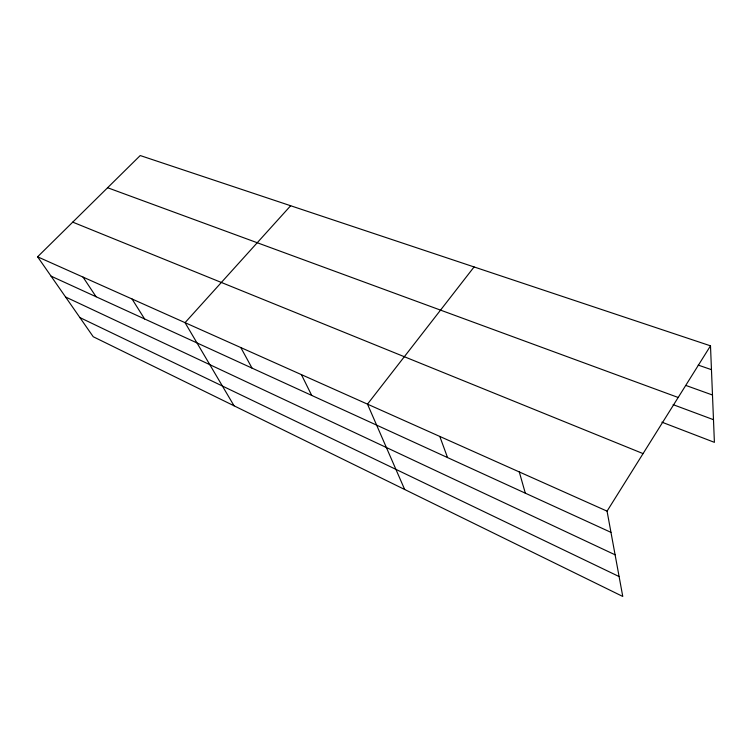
<?xml version="1.0" encoding="UTF-8"?>
<svg xmlns="http://www.w3.org/2000/svg" width="752" height="752" viewBox="0 0 752 752"><rect width="100%" height="100%" fill="white"/><g stroke="black" fill="none" stroke-linecap="round" stroke-linejoin="round"><path stroke-width="1.13" d="M607.061 511.144L710.499 345.835L140.229 155.542L37.6 256.808L93.229 336.736L622.769 596.458L607.061 511.144L37.6 256.808M474.08 266.941L367.484 404.144L404.679 489.496M290.657 205.738L185.039 322.664L234.069 405.817M698.204 365.087L711.458 369.674M685.956 385.475L712.482 395.016M107.602 187.727L678.182 397.479M673.115 404.651L713.488 419.691M661.892 422.163L714.4 442.345L710.499 345.835M72.737 222.141L643.063 453.606M51.051 276.144L610.972 532.36M65.556 296.984L615.098 554.807M79.881 317.57L619.103 576.558M83.03 277.103L96.087 296.749M132.032 298.986L144.591 318.951M240.819 347.574L252.023 368.104M301.42 374.637L311.695 395.411M439.798 436.442L447.543 457.573M519.284 471.936L525.31 493.162"/></g></svg>
